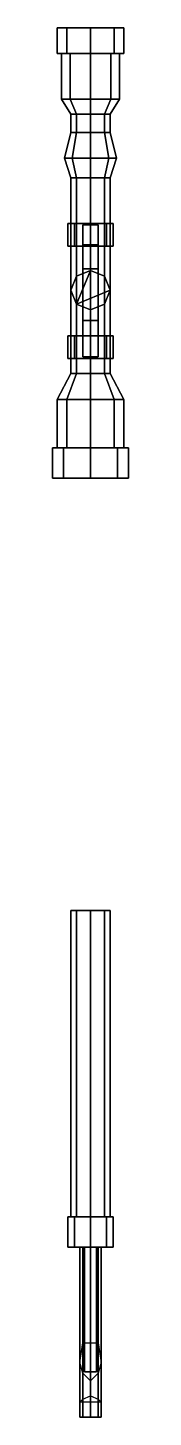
# Model space of a CAD drawing. Extents: x -0.25 to 0.25, y -12.41 to -3.25.
import ezdxf

# ---------------------------------------------------------------- set-up
doc = ezdxf.new("R2010")
doc.units = 0
doc.layers.add('SNIPER', color=7, linetype='CONTINUOUS')

msp = doc.modelspace()

# ---------------------------------------------------------------- linework, layer by layer
at = {"layer": 'SNIPER'}
for points in [[(-0.1556, -3.25, 0.6456), (-0.22, -3.25, 0.49), (-0.22, -3.42, 0.49), (-0.1556, -3.42, 0.6456)], [(-0.22, -3.25, 0.49), (-0.1556, -3.25, 0.3344), (-0.1556, -3.42, 0.3344), (-0.22, -3.42, 0.49)], [(0.1556, -3.25, 0.6456), (-0.22, -3.25, 0.49), (-0.1556, -3.25, 0.6456), (0, -3.25, 0.71)], [(0.22, -3.25, 0.49), (-0.1556, -3.25, 0.3344), (-0.22, -3.25, 0.49), (0.1556, -3.25, 0.6456)], [(0, -3.25, 0.71), (-0.1556, -3.25, 0.6456), (-0.1556, -3.42, 0.6456), (0, -3.42, 0.71)], [(-0.1556, -3.25, 0.3344), (0, -3.25, 0.27), (0, -3.42, 0.27), (-0.1556, -3.42, 0.3344)], [(0.1556, -3.25, 0.3344), (0, -3.25, 0.27), (-0.1556, -3.25, 0.3344), (0.22, -3.25, 0.49)], [(0.1556, -3.25, 0.6456), (0, -3.25, 0.71), (0, -3.42, 0.71), (0.1556, -3.42, 0.6456)], [(0, -3.25, 0.27), (0.1556, -3.25, 0.3344), (0.1556, -3.42, 0.3344), (0, -3.42, 0.27)], [(0.22, -3.25, 0.49), (0.1556, -3.25, 0.6456), (0.1556, -3.42, 0.6456), (0.22, -3.42, 0.49)], [(0.1556, -3.25, 0.3344), (0.22, -3.25, 0.49), (0.22, -3.42, 0.49), (0.1556, -3.42, 0.3344)], [(-0.1556, -3.42, 0.6456), (-0.22, -3.42, 0.49), (-0.19, -3.42, 0.49), (-0.1344, -3.42, 0.6244)], [(-0.22, -3.42, 0.49), (-0.1556, -3.42, 0.3344), (-0.1344, -3.42, 0.3556), (-0.19, -3.42, 0.49)], [(-0.1344, -3.42, 0.6244), (-0.19, -3.42, 0.49), (-0.19, -3.72, 0.49), (-0.1344, -3.72, 0.6244)], [(-0.19, -3.42, 0.49), (-0.1344, -3.42, 0.3556), (-0.1344, -3.72, 0.3556), (-0.19, -3.72, 0.49)], [(0, -3.42, 0.71), (-0.1556, -3.42, 0.6456), (-0.1344, -3.42, 0.6244), (0, -3.42, 0.68)], [(-0.1556, -3.42, 0.3344), (0, -3.42, 0.27), (0, -3.42, 0.3), (-0.1344, -3.42, 0.3556)], [(0, -3.42, 0.68), (-0.1344, -3.42, 0.6244), (-0.1344, -3.72, 0.6244), (0, -3.72, 0.68)], [(-0.1344, -3.42, 0.3556), (0, -3.42, 0.3), (0, -3.72, 0.3), (-0.1344, -3.72, 0.3556)], [(0.1344, -3.42, 0.6244), (0, -3.42, 0.68), (0, -3.72, 0.68), (0.1344, -3.72, 0.6244)], [(0, -3.42, 0.3), (0.1344, -3.42, 0.3556), (0.1344, -3.72, 0.3556), (0, -3.72, 0.3)], [(0, -3.42, 0.27), (0.1556, -3.42, 0.3344), (0.1344, -3.42, 0.3556), (0, -3.42, 0.3)], [(0.1556, -3.42, 0.6456), (0, -3.42, 0.71), (0, -3.42, 0.68), (0.1344, -3.42, 0.6244)], [(0.19, -3.42, 0.49), (0.1344, -3.42, 0.6244), (0.1344, -3.72, 0.6244), (0.19, -3.72, 0.49)], [(0.1344, -3.42, 0.3556), (0.19, -3.42, 0.49), (0.19, -3.72, 0.49), (0.1344, -3.72, 0.3556)], [(0.1556, -3.42, 0.3344), (0.22, -3.42, 0.49), (0.19, -3.42, 0.49), (0.1344, -3.42, 0.3556)], [(0.22, -3.42, 0.49), (0.1556, -3.42, 0.6456), (0.1344, -3.42, 0.6244), (0.19, -3.42, 0.49)], [(-0.0919, -3.82, 0.3981), (-0.13, -3.82, 0.49), (-0.19, -3.72, 0.49), (-0.1344, -3.72, 0.3556)], [(-0.13, -3.82, 0.49), (-0.0919, -3.82, 0.5819), (-0.1344, -3.72, 0.6244), (-0.19, -3.72, 0.49)], [(0, -3.82, 0.36), (-0.0919, -3.82, 0.3981), (-0.1344, -3.72, 0.3556), (0, -3.72, 0.3)], [(-0.0919, -3.82, 0.5819), (0, -3.82, 0.62), (0, -3.72, 0.68), (-0.1344, -3.72, 0.6244)], [(0.0919, -3.82, 0.3981), (0, -3.82, 0.36), (0, -3.72, 0.3), (0.1344, -3.72, 0.3556)], [(0, -3.82, 0.62), (0.0919, -3.82, 0.5819), (0.1344, -3.72, 0.6244), (0, -3.72, 0.68)], [(0.13, -3.82, 0.49), (0.0919, -3.82, 0.3981), (0.1344, -3.72, 0.3556), (0.19, -3.72, 0.49)], [(0.0919, -3.82, 0.5819), (0.13, -3.82, 0.49), (0.19, -3.72, 0.49), (0.1344, -3.72, 0.6244)], [(-0.0919, -3.82, 0.5819), (-0.13, -3.82, 0.49), (-0.13, -3.94, 0.49), (-0.0919, -3.94, 0.5819)], [(-0.13, -3.82, 0.49), (-0.0919, -3.82, 0.3981), (-0.0919, -3.94, 0.3981), (-0.13, -3.94, 0.49)], [(0, -3.82, 0.62), (-0.0919, -3.82, 0.5819), (-0.0919, -3.94, 0.5819), (0, -3.94, 0.62)], [(-0.0919, -3.82, 0.3981), (0, -3.82, 0.36), (0, -3.94, 0.36), (-0.0919, -3.94, 0.3981)], [(0.0919, -3.82, 0.5819), (0, -3.82, 0.62), (0, -3.94, 0.62), (0.0919, -3.94, 0.5819)], [(0, -3.82, 0.36), (0.0919, -3.82, 0.3981), (0.0919, -3.94, 0.3981), (0, -3.94, 0.36)], [(0.13, -3.82, 0.49), (0.0919, -3.82, 0.5819), (0.0919, -3.94, 0.5819), (0.13, -3.94, 0.49)], [(0.0919, -3.82, 0.3981), (0.13, -3.82, 0.49), (0.13, -3.94, 0.49), (0.0919, -3.94, 0.3981)], [(-0.0919, -3.94, 0.5819), (-0.13, -3.94, 0.49), (-0.17, -4.11, 0.49), (-0.1202, -4.11, 0.6102)], [(-0.13, -3.94, 0.49), (-0.0919, -3.94, 0.3981), (-0.1202, -4.11, 0.3698), (-0.17, -4.11, 0.49)], [(0, -3.94, 0.62), (-0.0919, -3.94, 0.5819), (-0.1202, -4.11, 0.6102), (0, -4.11, 0.66)], [(-0.0919, -3.94, 0.3981), (0, -3.94, 0.36), (0, -4.11, 0.32), (-0.1202, -4.11, 0.3698)], [(0.0919, -3.94, 0.5819), (0, -3.94, 0.62), (0, -4.11, 0.66), (0.1202, -4.11, 0.6102)], [(0, -3.94, 0.36), (0.0919, -3.94, 0.3981), (0.1202, -4.11, 0.3698), (0, -4.11, 0.32)], [(0.13, -3.94, 0.49), (0.0919, -3.94, 0.5819), (0.1202, -4.11, 0.6102), (0.17, -4.11, 0.49)], [(0.0919, -3.94, 0.3981), (0.13, -3.94, 0.49), (0.17, -4.11, 0.49), (0.1202, -4.11, 0.3698)], [(-0.0919, -4.24, 0.3981), (-0.13, -4.24, 0.49), (-0.17, -4.11, 0.49), (-0.1202, -4.11, 0.3698)], [(-0.13, -4.24, 0.49), (-0.0919, -4.24, 0.5819), (-0.1202, -4.11, 0.6102), (-0.17, -4.11, 0.49)], [(0, -4.24, 0.36), (-0.0919, -4.24, 0.3981), (-0.1202, -4.11, 0.3698), (0, -4.11, 0.32)], [(-0.0919, -4.24, 0.5819), (0, -4.24, 0.62), (0, -4.11, 0.66), (-0.1202, -4.11, 0.6102)], [(0.0919, -4.24, 0.3981), (0, -4.24, 0.36), (0, -4.11, 0.32), (0.1202, -4.11, 0.3698)], [(0, -4.24, 0.62), (0.0919, -4.24, 0.5819), (0.1202, -4.11, 0.6102), (0, -4.11, 0.66)], [(0.13, -4.24, 0.49), (0.0919, -4.24, 0.3981), (0.1202, -4.11, 0.3698), (0.17, -4.11, 0.49)], [(0.0919, -4.24, 0.5819), (0.13, -4.24, 0.49), (0.17, -4.11, 0.49), (0.1202, -4.11, 0.6102)], [(-0.0919, -4.24, 0.5819), (-0.13, -4.24, 0.49), (-0.13, -5.53, 0.49), (-0.0919, -5.53, 0.5819)], [(-0.13, -4.24, 0.49), (-0.0919, -4.24, 0.3981), (-0.0919, -5.53, 0.3981), (-0.13, -5.53, 0.49)], [(0, -4.24, 0.62), (-0.0919, -4.24, 0.5819), (-0.0919, -5.53, 0.5819), (0, -5.53, 0.62)], [(-0.0919, -4.24, 0.3981), (0, -4.24, 0.36), (0, -5.53, 0.36), (-0.0919, -5.53, 0.3981)], [(0.0919, -4.24, 0.5819), (0, -4.24, 0.62), (0, -5.53, 0.62), (0.0919, -5.53, 0.5819)], [(0, -4.24, 0.36), (0.0919, -4.24, 0.3981), (0.0919, -5.53, 0.3981), (0, -5.53, 0.36)], [(0.13, -4.24, 0.49), (0.0919, -4.24, 0.5819), (0.0919, -5.53, 0.5819), (0.13, -5.53, 0.49)], [(0.0919, -4.24, 0.3981), (0.13, -4.24, 0.49), (0.13, -5.53, 0.49), (0.0919, -5.53, 0.3981)], [(-0.1061, -4.54, 0.5961), (-0.15, -4.54, 0.49), (-0.15, -4.69, 0.49), (-0.1061, -4.69, 0.5961)], [(-0.15, -4.54, 0.49), (-0.1061, -4.54, 0.3839), (-0.1061, -4.69, 0.3839), (-0.15, -4.69, 0.49)], [(0, -4.54, 0.64), (-0.1061, -4.54, 0.5961), (-0.1061, -4.69, 0.5961), (0, -4.69, 0.64)], [(-0.1061, -4.54, 0.3839), (0, -4.54, 0.34), (0, -4.69, 0.34), (-0.1061, -4.69, 0.3839)], [(-0.05, -4.55, 0.22), (-0.05, -4.69, 0.27), (-0.05, -4.69, 0.38), (-0.05, -4.55, 0.38)], [(0.05, -4.55, 0.38), (0.05, -4.55, 0.22), (-0.05, -4.55, 0.22), (-0.05, -4.55, 0.38)], [(-0.05, -4.68, 0.12), (-0.05, -4.84, 0.19), (-0.05, -4.69, 0.27), (-0.05, -4.55, 0.22)], [(0.05, -4.55, 0.22), (0.05, -4.68, 0.12), (-0.05, -4.68, 0.12), (-0.05, -4.55, 0.22)], [(0.1061, -4.54, 0.5961), (0, -4.54, 0.64), (0, -4.69, 0.64), (0.1061, -4.69, 0.5961)], [(0, -4.54, 0.34), (0.1061, -4.54, 0.3839), (0.1061, -4.69, 0.3839), (0, -4.69, 0.34)], [(0.05, -4.69, 0.38), (0.05, -4.69, 0.27), (0.05, -4.55, 0.22), (0.05, -4.55, 0.38)], [(0.05, -4.69, 0.27), (0.05, -4.84, 0.19), (0.05, -4.68, 0.12), (0.05, -4.55, 0.22)], [(0.15, -4.54, 0.49), (0.1061, -4.54, 0.5961), (0.1061, -4.69, 0.5961), (0.15, -4.69, 0.49)], [(0.1061, -4.54, 0.3839), (0.15, -4.54, 0.49), (0.15, -4.69, 0.49), (0.1061, -4.69, 0.3839)], [(0.05, -4.68, 0.12), (0.05, -4.68, 0.04), (-0.05, -4.68, 0.04), (-0.05, -4.68, 0.12)], [(-0.05, -4.68, 0.04), (-0.05, -5.21, 0.04), (-0.05, -4.84, 0.19), (-0.05, -4.68, 0.12)], [(-0.05, -4.69, 0.38), (-0.05, -4.69, 0.27), (0.05, -4.69, 0.27), (0.05, -4.69, 0.38)], [(-0.05, -4.69, 0.27), (-0.05, -4.84, 0.19), (0.05, -4.84, 0.19), (0.05, -4.69, 0.27)], [(0.05, -4.84, 0.19), (0.05, -5.21, 0.04), (0.05, -4.68, 0.04), (0.05, -4.68, 0.12)], [(-0.13, -4.98, 0.75), (-0.0919, -5.0719, 0.75), (0, -4.85, 0.75), (-0.0919, -4.8881, 0.75)], [(0, -4.85, 0.62), (-0.0919, -4.8881, 0.5819), (-0.0919, -4.8881, 0.75), (0, -4.85, 0.75)], [(0, -4.85, 0.75), (-0.0919, -5.0719, 0.75), (0.13, -4.98, 0.75), (0.0919, -4.8881, 0.75)], [(-0.05, -4.84, 0.19), (-0.05, -5.21, 0.04), (-0.05, -5.21, 0.17), (-0.05, -5.18, 0.19)], [(0.05, -5.18, 0.19), (0.05, -4.84, 0.19), (-0.05, -4.84, 0.19), (-0.05, -5.18, 0.19)], [(0.0919, -4.8881, 0.5819), (0, -4.85, 0.62), (0, -4.85, 0.75), (0.0919, -4.8881, 0.75)], [(0.05, -5.21, 0.17), (0.05, -5.21, 0.04), (0.05, -4.84, 0.19), (0.05, -5.18, 0.19)], [(-0.0919, -4.8881, 0.5819), (-0.13, -4.98, 0.49), (-0.13, -4.98, 0.75), (-0.0919, -4.8881, 0.75)], [(0.13, -4.98, 0.49), (0.0919, -4.8881, 0.5819), (0.0919, -4.8881, 0.75), (0.13, -4.98, 0.75)], [(-0.13, -4.98, 0.49), (-0.0919, -5.0719, 0.5819), (-0.0919, -5.0719, 0.75), (-0.13, -4.98, 0.75)], [(-0.0919, -5.0719, 0.75), (0, -5.11, 0.75), (0.0919, -5.0719, 0.75), (0.13, -4.98, 0.75)], [(0.0919, -5.0719, 0.5819), (0.13, -4.98, 0.49), (0.13, -4.98, 0.75), (0.0919, -5.0719, 0.75)], [(-0.0919, -5.0719, 0.5819), (0, -5.11, 0.62), (0, -5.11, 0.75), (-0.0919, -5.0719, 0.75)], [(0, -5.11, 0.62), (0.0919, -5.0719, 0.5819), (0.0919, -5.0719, 0.75), (0, -5.11, 0.75)], [(-0.05, -5.21, 0.17), (-0.05, -5.42, 0.17), (-0.05, -5.28, 0.26), (-0.05, -5.18, 0.19)], [(-0.05, -5.18, 0.19), (-0.05, -5.28, 0.26), (0.05, -5.28, 0.26), (0.05, -5.18, 0.19)], [(0.05, -5.28, 0.26), (0.05, -5.42, 0.17), (0.05, -5.21, 0.17), (0.05, -5.18, 0.19)], [(-0.1061, -5.28, 0.5961), (-0.15, -5.28, 0.49), (-0.15, -5.43, 0.49), (-0.1061, -5.43, 0.5961)], [(-0.15, -5.28, 0.49), (-0.1061, -5.28, 0.3839), (-0.1061, -5.43, 0.3839), (-0.15, -5.43, 0.49)], [(0, -5.28, 0.64), (-0.1061, -5.28, 0.5961), (-0.1061, -5.43, 0.5961), (0, -5.43, 0.64)], [(-0.1061, -5.28, 0.3839), (0, -5.28, 0.34), (0, -5.43, 0.34), (-0.1061, -5.43, 0.3839)], [(-0.05, -5.28, 0.26), (-0.05, -5.42, 0.17), (-0.05, -5.42, 0.38), (-0.05, -5.28, 0.38)], [(0.05, -5.28, 0.38), (0.05, -5.28, 0.26), (-0.05, -5.28, 0.26), (-0.05, -5.28, 0.38)], [(0.1061, -5.28, 0.5961), (0, -5.28, 0.64), (0, -5.43, 0.64), (0.1061, -5.43, 0.5961)], [(0, -5.28, 0.34), (0.1061, -5.28, 0.3839), (0.1061, -5.43, 0.3839), (0, -5.43, 0.34)], [(0.05, -5.42, 0.38), (0.05, -5.42, 0.17), (0.05, -5.28, 0.26), (0.05, -5.28, 0.38)], [(0.15, -5.28, 0.49), (0.1061, -5.28, 0.5961), (0.1061, -5.43, 0.5961), (0.15, -5.43, 0.49)], [(0.1061, -5.28, 0.3839), (0.15, -5.28, 0.49), (0.15, -5.43, 0.49), (0.1061, -5.43, 0.3839)], [(-0.05, -5.42, 0.38), (-0.05, -5.42, 0.17), (0.05, -5.42, 0.17), (0.05, -5.42, 0.38)], [(-0.1556, -5.7, 0.3344), (-0.22, -5.7, 0.49), (-0.13, -5.53, 0.49), (-0.0919, -5.53, 0.3981)], [(-0.22, -5.7, 0.49), (-0.1556, -5.7, 0.6456), (-0.0919, -5.53, 0.5819), (-0.13, -5.53, 0.49)], [(0, -5.7, 0.27), (-0.1556, -5.7, 0.3344), (-0.0919, -5.53, 0.3981), (0, -5.53, 0.36)], [(-0.1556, -5.7, 0.6456), (0, -5.7, 0.71), (0, -5.53, 0.62), (-0.0919, -5.53, 0.5819)], [(0.1556, -5.7, 0.3344), (0, -5.7, 0.27), (0, -5.53, 0.36), (0.0919, -5.53, 0.3981)], [(0, -5.7, 0.71), (0.1556, -5.7, 0.6456), (0.0919, -5.53, 0.5819), (0, -5.53, 0.62)], [(0.22, -5.7, 0.49), (0.1556, -5.7, 0.3344), (0.0919, -5.53, 0.3981), (0.13, -5.53, 0.49)], [(0.1556, -5.7, 0.6456), (0.22, -5.7, 0.49), (0.13, -5.53, 0.49), (0.0919, -5.53, 0.5819)], [(-0.1556, -5.7, 0.6456), (-0.22, -5.7, 0.49), (-0.22, -6.02, 0.49), (-0.1556, -6.02, 0.6456)], [(-0.22, -5.7, 0.49), (-0.1556, -5.7, 0.3344), (-0.1556, -6.02, 0.3344), (-0.22, -6.02, 0.49)], [(0, -5.7, 0.71), (-0.1556, -5.7, 0.6456), (-0.1556, -6.02, 0.6456), (0, -6.02, 0.71)], [(-0.1556, -5.7, 0.3344), (0, -5.7, 0.27), (0, -6.02, 0.27), (-0.1556, -6.02, 0.3344)], [(0.1556, -5.7, 0.6456), (0, -5.7, 0.71), (0, -6.02, 0.71), (0.1556, -6.02, 0.6456)], [(0, -5.7, 0.27), (0.1556, -5.7, 0.3344), (0.1556, -6.02, 0.3344), (0, -6.02, 0.27)], [(0.22, -5.7, 0.49), (0.1556, -5.7, 0.6456), (0.1556, -6.02, 0.6456), (0.22, -6.02, 0.49)], [(0.1556, -5.7, 0.3344), (0.22, -5.7, 0.49), (0.22, -6.02, 0.49), (0.1556, -6.02, 0.3344)], [(-0.1768, -6.02, 0.6668), (-0.25, -6.02, 0.49), (-0.25, -6.22, 0.49), (-0.1768, -6.22, 0.6668)], [(-0.25, -6.02, 0.49), (-0.1768, -6.02, 0.3132), (-0.1768, -6.22, 0.3132), (-0.25, -6.22, 0.49)], [(-0.1556, -6.02, 0.6456), (-0.22, -6.02, 0.49), (-0.25, -6.02, 0.49), (-0.1768, -6.02, 0.6668)], [(-0.22, -6.02, 0.49), (-0.1556, -6.02, 0.3344), (-0.1768, -6.02, 0.3132), (-0.25, -6.02, 0.49)], [(0, -6.02, 0.74), (-0.1768, -6.02, 0.6668), (-0.1768, -6.22, 0.6668), (0, -6.22, 0.74)], [(-0.1768, -6.02, 0.3132), (0, -6.02, 0.24), (0, -6.22, 0.24), (-0.1768, -6.22, 0.3132)], [(0, -6.02, 0.71), (-0.1556, -6.02, 0.6456), (-0.1768, -6.02, 0.6668), (0, -6.02, 0.74)], [(-0.1556, -6.02, 0.3344), (0, -6.02, 0.27), (0, -6.02, 0.24), (-0.1768, -6.02, 0.3132)], [(0.1768, -6.02, 0.6668), (0, -6.02, 0.74), (0, -6.22, 0.74), (0.1768, -6.22, 0.6668)], [(0, -6.02, 0.24), (0.1768, -6.02, 0.3132), (0.1768, -6.22, 0.3132), (0, -6.22, 0.24)], [(0, -6.02, 0.27), (0.1556, -6.02, 0.3344), (0.1768, -6.02, 0.3132), (0, -6.02, 0.24)], [(0.1556, -6.02, 0.6456), (0, -6.02, 0.71), (0, -6.02, 0.74), (0.1768, -6.02, 0.6668)], [(0.1556, -6.02, 0.3344), (0.22, -6.02, 0.49), (0.25, -6.02, 0.49), (0.1768, -6.02, 0.3132)], [(0.22, -6.02, 0.49), (0.1556, -6.02, 0.6456), (0.1768, -6.02, 0.6668), (0.25, -6.02, 0.49)], [(0.25, -6.02, 0.49), (0.1768, -6.02, 0.6668), (0.1768, -6.22, 0.6668), (0.25, -6.22, 0.49)], [(0.1768, -6.02, 0.3132), (0.25, -6.02, 0.49), (0.25, -6.22, 0.49), (0.1768, -6.22, 0.3132)], [(0, -6.22, 0.74), (-0.1768, -6.22, 0.6668), (-0.25, -6.22, 0.49), (0.1768, -6.22, 0.6668)], [(0.1768, -6.22, 0.6668), (-0.25, -6.22, 0.49), (-0.1768, -6.22, 0.3132), (0.25, -6.22, 0.49)], [(0.25, -6.22, 0.49), (-0.1768, -6.22, 0.3132), (0, -6.22, 0.24), (0.1768, -6.22, 0.3132)], [(-0.0919, -9.07, 0.0319), (-0.13, -9.07, -0.06), (-0.13, -11.09, -0.06), (-0.0919, -11.09, 0.0319)], [(-0.13, -9.07, -0.14), (-0.0919, -9.07, -0.2319), (-0.0919, -11.09, -0.2319), (-0.13, -11.09, -0.14)], [(-0.13, -9.07, -0.06), (-0.13, -9.07, -0.14), (-0.13, -11.09, -0.14), (-0.13, -11.09, -0.06)], [(-0.0919, -9.07, -0.2319), (0, -9.07, -0.27), (0, -11.09, -0.27), (-0.0919, -11.09, -0.2319)], [(0, -9.07, 0.07), (-0.0919, -9.07, 0.0319), (-0.0919, -11.09, 0.0319), (0, -11.09, 0.07)], [(0, -9.07, -0.27), (0.0919, -9.07, -0.2319), (0.0919, -11.09, -0.2319), (0, -11.09, -0.27)], [(0.0919, -9.07, 0.0319), (0, -9.07, 0.07), (0, -11.09, 0.07), (0.0919, -11.09, 0.0319)], [(0.13, -9.07, -0.06), (0.0919, -9.07, 0.0319), (0.0919, -11.09, 0.0319), (0.13, -11.09, -0.06)], [(0.0919, -9.07, -0.2319), (0.13, -9.07, -0.14), (0.13, -11.09, -0.14), (0.0919, -11.09, -0.2319)], [(0.13, -9.07, -0.14), (0.13, -9.07, -0.06), (0.13, -11.09, -0.06), (0.13, -11.09, -0.14)], [(-0.0919, -11.09, 0.0319), (-0.13, -11.09, -0.06), (-0.15, -11.09, -0.04), (-0.1061, -11.09, 0.0661)], [(-0.13, -11.09, -0.06), (-0.13, -11.09, -0.14), (-0.15, -11.09, -0.18), (-0.15, -11.09, -0.04)], [(-0.15, -11.09, -0.04), (-0.15, -11.09, -0.18), (-0.15, -11.29, -0.18), (-0.15, -11.29, -0.04)], [(-0.13, -11.09, -0.14), (-0.0919, -11.09, -0.2319), (-0.1061, -11.09, -0.2861), (-0.15, -11.09, -0.18)], [(-0.15, -11.09, -0.18), (-0.1061, -11.09, -0.2861), (-0.1061, -11.29, -0.2861), (-0.15, -11.29, -0.18)], [(-0.1061, -11.09, 0.0661), (-0.15, -11.09, -0.04), (-0.15, -11.29, -0.04), (-0.1061, -11.29, 0.0661)], [(-0.0919, -11.09, -0.2319), (0, -11.09, -0.27), (0, -11.09, -0.33), (-0.1061, -11.09, -0.2861)], [(-0.1061, -11.09, -0.2861), (0, -11.09, -0.33), (0, -11.29, -0.33), (-0.1061, -11.29, -0.2861)], [(0, -11.09, 0.07), (-0.0919, -11.09, 0.0319), (-0.1061, -11.09, 0.0661), (0, -11.09, 0.11)], [(0, -11.09, 0.11), (-0.1061, -11.09, 0.0661), (-0.1061, -11.29, 0.0661), (0, -11.29, 0.11)], [(0, -11.09, -0.27), (0.0919, -11.09, -0.2319), (0.1061, -11.09, -0.2861), (0, -11.09, -0.33)], [(0, -11.09, -0.33), (0.1061, -11.09, -0.2861), (0.1061, -11.29, -0.2861), (0, -11.29, -0.33)], [(0.0919, -11.09, 0.0319), (0, -11.09, 0.07), (0, -11.09, 0.11), (0.1061, -11.09, 0.0661)], [(0.1061, -11.09, 0.0661), (0, -11.09, 0.11), (0, -11.29, 0.11), (0.1061, -11.29, 0.0661)], [(0.13, -11.09, -0.06), (0.0919, -11.09, 0.0319), (0.1061, -11.09, 0.0661), (0.15, -11.09, -0.04)], [(0.0919, -11.09, -0.2319), (0.13, -11.09, -0.14), (0.15, -11.09, -0.18), (0.1061, -11.09, -0.2861)], [(0.1061, -11.09, -0.2861), (0.15, -11.09, -0.18), (0.15, -11.29, -0.18), (0.1061, -11.29, -0.2861)], [(0.15, -11.09, -0.04), (0.1061, -11.09, 0.0661), (0.1061, -11.29, 0.0661), (0.15, -11.29, -0.04)], [(0.13, -11.09, -0.14), (0.13, -11.09, -0.06), (0.15, -11.09, -0.04), (0.15, -11.09, -0.18)], [(0.15, -11.09, -0.18), (0.15, -11.09, -0.04), (0.15, -11.29, -0.04), (0.15, -11.29, -0.18)], [(-0.15, -11.29, -0.04), (-0.15, -11.29, -0.18), (-0.1061, -11.29, -0.2861), (-0.1061, -11.29, 0.0661)], [(-0.1061, -11.29, 0.0661), (-0.1061, -11.29, -0.2861), (0, -11.29, -0.33), (0, -11.29, 0.11)], [(-0.0495, -11.29, 0.0595), (-0.07, -11.29, 0.01), (-0.07, -12.41, 0.01), (-0.0495, -12.41, 0.0595)], [(-0.07, -11.29, 0.01), (-0.0495, -11.29, -0.0395), (-0.0495, -12.41, -0.0395), (-0.07, -12.41, 0.01)], [(-0.0495, -11.29, -0.0395), (0, -11.29, -0.06), (0, -12.41, -0.06), (-0.0495, -12.41, -0.0395)], [(0, -11.29, 0.08), (-0.0495, -11.29, 0.0595), (-0.0495, -12.41, 0.0595), (0, -12.41, 0.08)], [(0, -11.29, -0.12), (-0.04, -11.29, -0.16), (-0.04, -12.11, -0.16), (0, -12.11, -0.12)], [(-0.04, -11.29, -0.16), (0, -11.29, -0.2), (0, -12.11, -0.2), (-0.04, -12.11, -0.16)], [(0, -11.29, 0.11), (0, -11.29, -0.33), (0.1061, -11.29, -0.2861), (0.1061, -11.29, 0.0661)], [(0, -11.29, -0.06), (0.0495, -11.29, -0.0395), (0.0495, -12.41, -0.0395), (0, -12.41, -0.06)], [(0.04, -11.29, -0.16), (0, -11.29, -0.12), (0, -12.11, -0.12), (0.04, -12.11, -0.16)], [(0, -11.29, -0.2), (0.04, -11.29, -0.16), (0.04, -12.11, -0.16), (0, -12.11, -0.2)], [(0.0495, -11.29, 0.0595), (0, -11.29, 0.08), (0, -12.41, 0.08), (0.0495, -12.41, 0.0595)], [(0.07, -11.29, 0.01), (0.0495, -11.29, 0.0595), (0.0495, -12.41, 0.0595), (0.07, -12.41, 0.01)], [(0.0495, -11.29, -0.0395), (0.07, -11.29, 0.01), (0.07, -12.41, 0.01), (0.0495, -12.41, -0.0395)], [(0.1061, -11.29, 0.0661), (0.1061, -11.29, -0.2861), (0.15, -11.29, -0.18), (0.15, -11.29, -0.04)], [(0, -11.85, 0.08), (0, -11.92, 0.17), (0, -12.31, 0.17), (0, -12.31, 0.08)], [(0, -11.85, 0.08), (0, -11.92, 0.17), (0, -12.31, 0.17), (0, -12.31, 0.08)], [(-0.07, -12.05, 0.24), (-0.0495, -11.92, 0.1905), (-0.0495, -12.31, 0.1905), (-0.07, -12.31, 0.24)], [(-0.0495, -11.92, 0.1905), (0, -11.92, 0.17), (0, -12.31, 0.17), (-0.0495, -12.31, 0.1905)], [(0, -11.92, 0.17), (0.0495, -11.92, 0.1905), (0.0495, -12.31, 0.1905), (0, -12.31, 0.17)], [(0.0495, -11.92, 0.1905), (0.07, -12.05, 0.24), (0.07, -12.31, 0.24), (0.0495, -12.31, 0.1905)], [(-0.0495, -12.12, 0.2895), (-0.07, -12.05, 0.24), (-0.07, -12.31, 0.24), (-0.0495, -12.29, 0.2895)], [(0.07, -12.05, 0.24), (0.0495, -12.12, 0.2895), (0.0495, -12.29, 0.2895), (0.07, -12.31, 0.24)], [(0, -12.17, 0.31), (-0.0495, -12.12, 0.2895), (-0.0495, -12.29, 0.2895), (0, -12.27, 0.31)], [(0, -12.11, -0.12), (-0.04, -12.11, -0.16), (0, -12.11, -0.2), (0.04, -12.11, -0.16)], [(0.0495, -12.12, 0.2895), (0, -12.17, 0.31), (0, -12.27, 0.31), (0.0495, -12.29, 0.2895)], [(0.0495, -12.41, 0.0595), (-0.07, -12.41, 0.01), (-0.0495, -12.41, -0.0395), (0.07, -12.41, 0.01)], [(0, -12.41, 0.08), (-0.0495, -12.41, 0.0595), (-0.07, -12.41, 0.01), (0.0495, -12.41, 0.0595)], [(0.07, -12.41, 0.01), (-0.0495, -12.41, -0.0395), (0, -12.41, -0.06), (0.0495, -12.41, -0.0395)]]:
    msp.add_3dface(points, dxfattribs=at)

doc.saveas('drawing.dxf')
